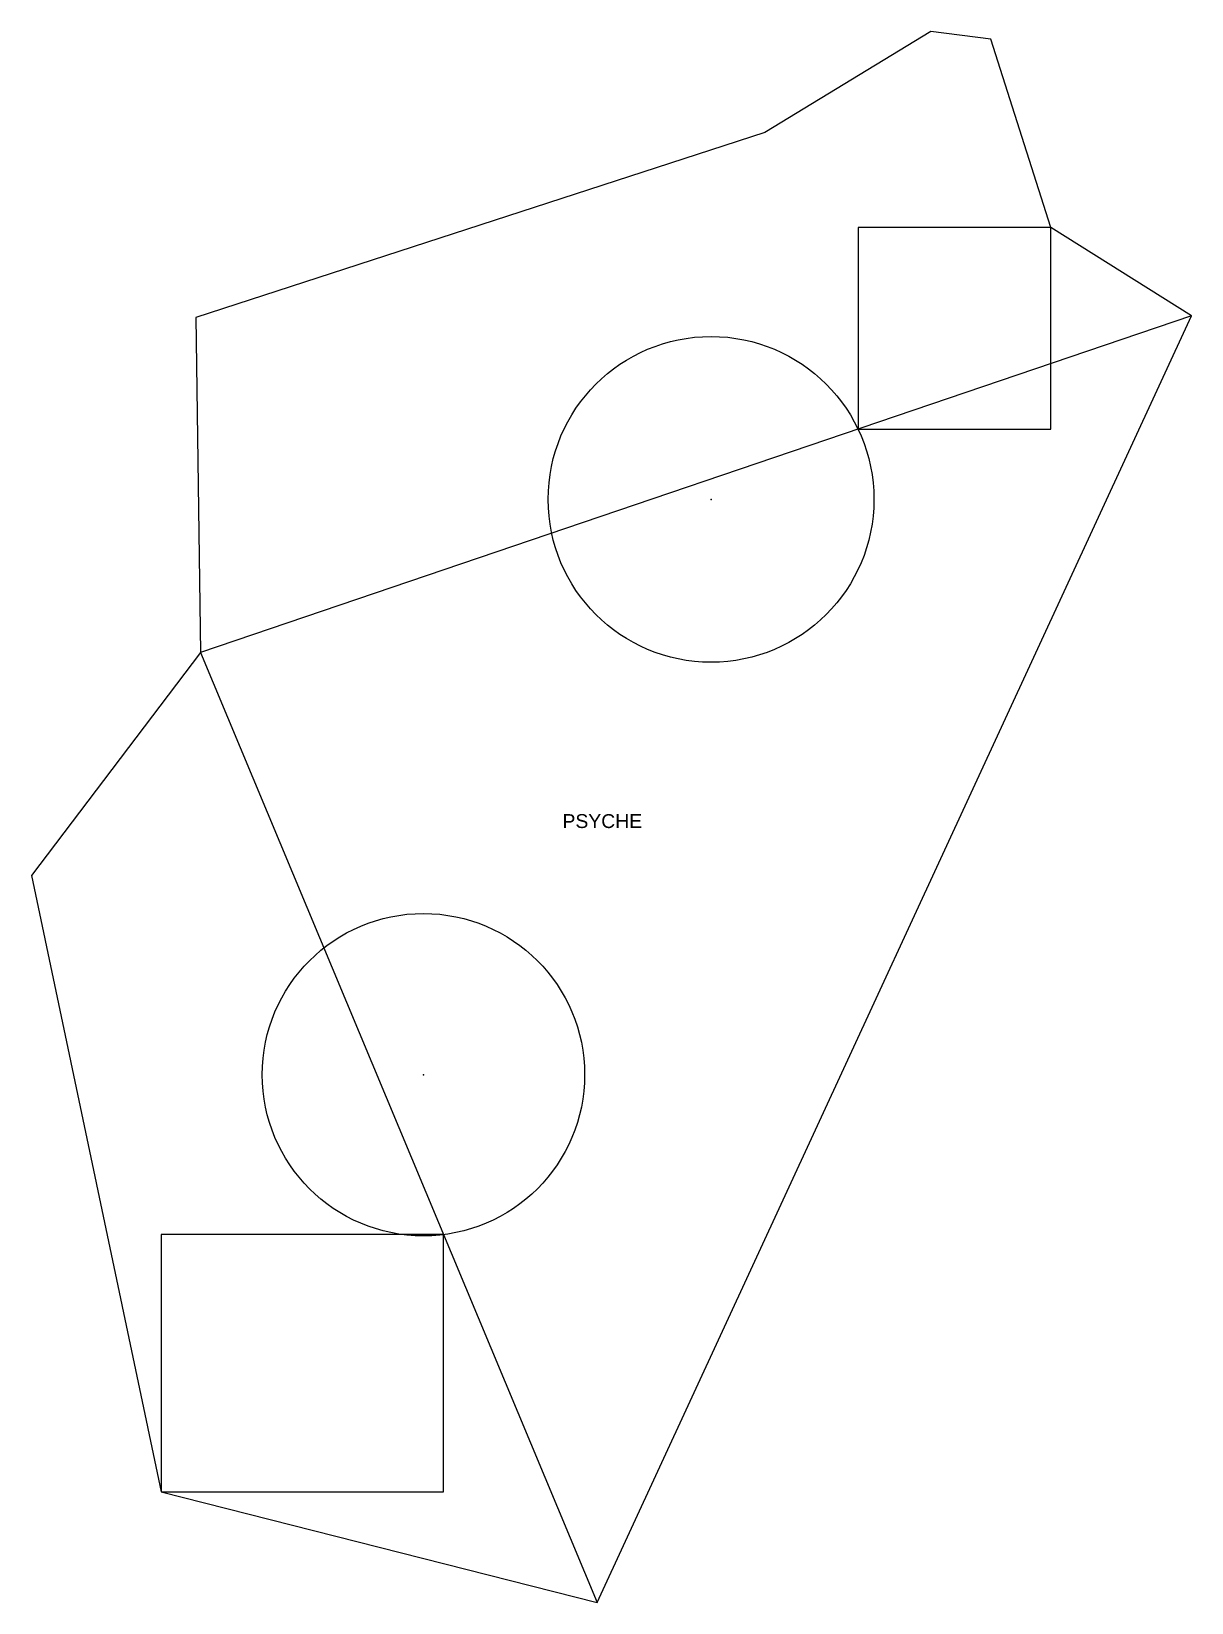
# Model space of a CAD drawing. Header units: inches. Extents: x 413228 to 414064, y 6323404 to 6324536.
import ezdxf

# ---------------------------------------------------------------- set-up
doc = ezdxf.new("R2010")
doc.units = ezdxf.units.IN
doc.header["$MEASUREMENT"] = 0
doc.layers.add('TEST', color=7, linetype='Continuous')
doc.styles.get("Standard").update_dxf_attribs({"font": 'arial.ttf'})

msp = doc.modelspace()

# ---------------------------------------------------------------- linework, layer by layer
at = {"layer": 'TEST'}
for p, q in [((414063.9, 6324331.4), (413349.5, 6324088.7)), ((413349.5, 6324088.7), (413635.5, 6323404))]:
    msp.add_line(p, q, dxfattribs=at)
msp.add_lwpolyline([(413875.9, 6324536.5), (413756.3, 6324463.6), (413346.1, 6324330.3), (413349.5, 6324088.7), (413227.6, 6323928.1), (413321.1, 6323483.8), (413635.5, 6323404), (414063.9, 6324331.4), (413962.5, 6324395.2), (413919.2, 6324530.8), (413875.9, 6324536.5)], dxfattribs=at)
for points in [[(413962.5, 6324395.2), (413823.5, 6324395.2), (413823.5, 6324249.8), (413962.5, 6324249.8)], [(413321.1, 6323483.8), (413524.7, 6323483.8), (413524.7, 6323669.2), (413321.1, 6323669.2)]]:
    msp.add_lwpolyline(points, close=True, dxfattribs=at)
for centre, radius in [((413717.5, 6324199.2), 117.4), ((413510.2, 6323784.5), 116.2)]:
    msp.add_circle(centre, radius, dxfattribs=at)
for p in [(413717.5, 6324199.2), (413510.2, 6323784.5)]:
    msp.add_point(p, dxfattribs=at)

# ---------------------------------------------------------------- texts
msp.add_text('PSYCHE', height=10, dxfattribs=at).set_placement((413610.4, 6323962.3))

doc.saveas('drawing.dxf')
